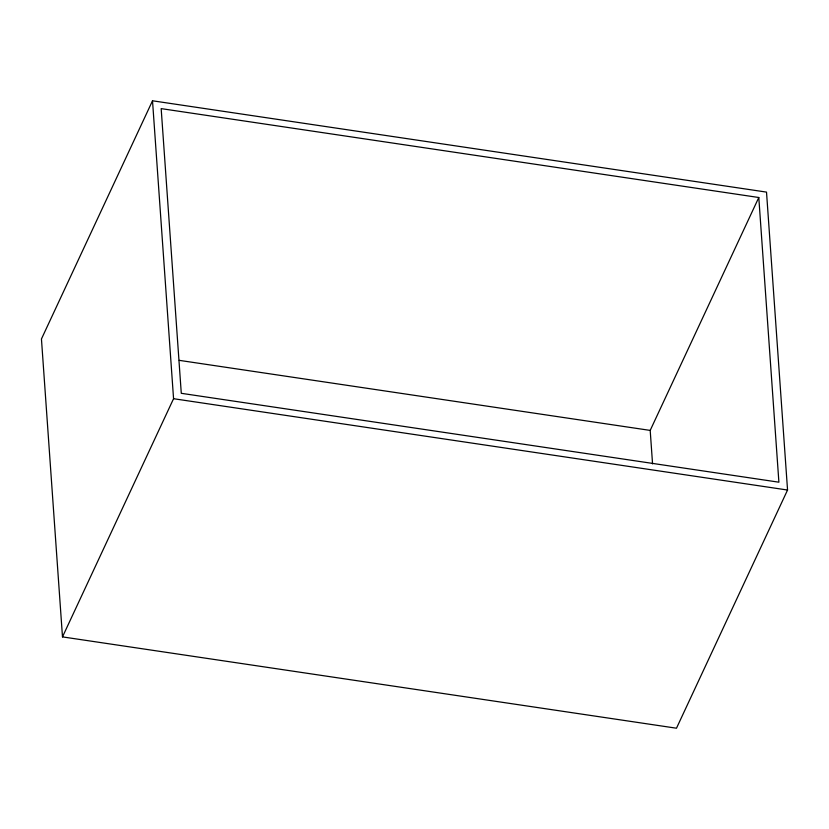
<?xml version="1.0" encoding="UTF-8"?>
<svg xmlns="http://www.w3.org/2000/svg" width="829" height="829" viewBox="0 0 829 829"><rect width="100%" height="100%" fill="white"/><g stroke="black" fill="none" stroke-linecap="round" stroke-linejoin="round"><path stroke-width="1.24" d="M152.515 100.786L41.45 338.968L62.486 636.89L676.485 728.214L787.55 490.032L766.514 192.11L152.515 100.786L173.562 398.708L62.486 636.89M652.558 463.898L650.195 430.406L758.794 197.509L161.168 108.62L181.282 393.309L778.897 482.198L758.794 197.509M179.261 360.356L650.195 430.406M173.562 398.708L787.55 490.032"/></g></svg>
